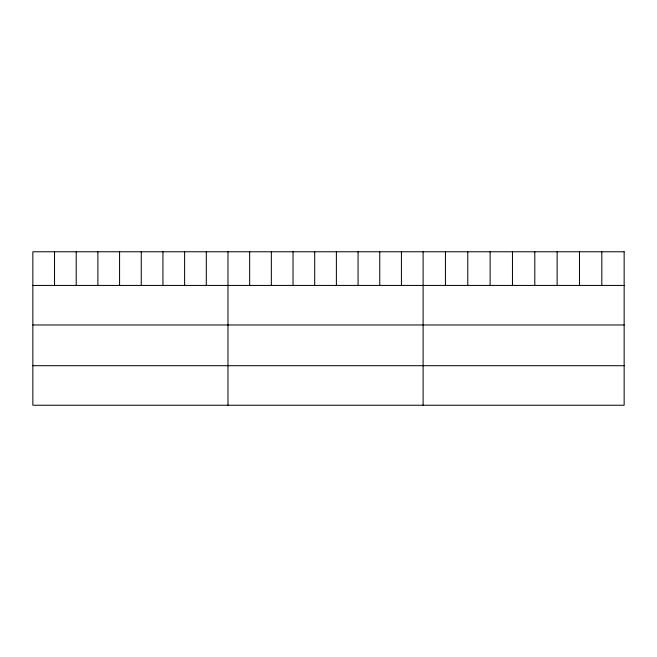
<?xml version="1.0" encoding="UTF-8"?>
<svg xmlns="http://www.w3.org/2000/svg" width="657" height="657" viewBox="0 0 657 657"><rect width="100%" height="100%" fill="white"/><g stroke="black" fill="none" stroke-linecap="round" stroke-linejoin="round"><path stroke-width="0.99" d="M32.85 285.434L624.15 285.434M32.85 324.969L624.15 324.969M32.85 365.703L624.15 365.703M601.812 251.771L601.812 285.434M579.474 251.771L579.474 285.434M557.136 251.771L557.136 285.434M534.798 251.771L534.798 285.434M512.46 251.771L512.46 285.434M490.122 251.771L490.122 285.434M467.784 251.771L467.784 285.434M445.446 251.771L445.446 285.434M423.108 251.771L423.108 405.229M401.427 251.771L401.427 285.434M379.746 251.771L379.746 285.434M358.065 251.771L358.065 285.434M336.384 251.771L336.384 285.434M314.703 251.771L314.703 285.434M293.022 251.771L293.022 285.434M271.341 251.771L271.341 285.434M249.66 251.771L249.66 285.434M227.979 251.771L227.979 405.229M206.298 251.771L206.298 285.434M184.617 251.771L184.617 285.434M162.936 251.771L162.936 285.434M141.255 251.771L141.255 285.434M119.574 251.771L119.574 285.434M97.893 251.771L97.893 285.434M76.212 251.771L76.212 285.434M54.531 251.771L54.531 285.434M624.15 251.771L32.85 251.771L32.85 405.229L624.15 405.229L624.15 251.771"/></g></svg>
